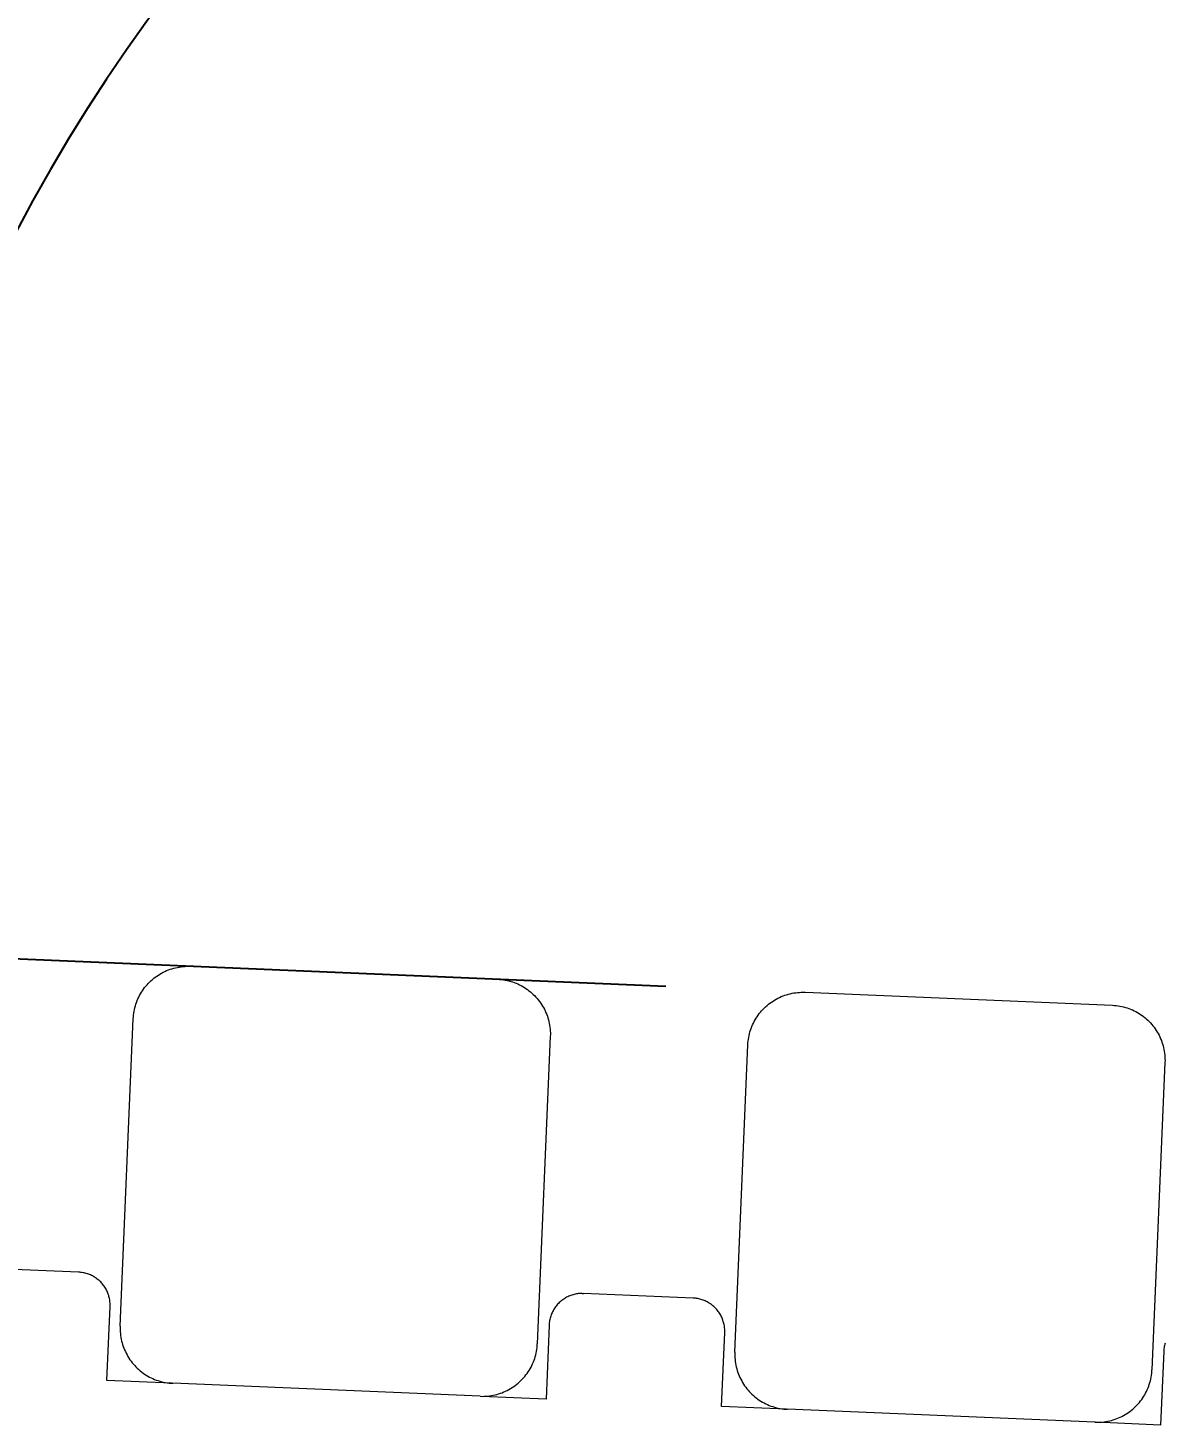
# Model space of a CAD drawing. Header units: inches. Extents: x -6 to 177, y -6 to 113.
# Drawn here: x 96.06 to 100.14, y 83.45 to 88.45 of the extents above; entities that cross this region are included whole.
import ezdxf

# ---------------------------------------------------------------- set-up
doc = ezdxf.new("R2010")
doc.units = ezdxf.units.IN
doc.layers.add('ZANO_R', color=7, linetype='Continuous', lineweight=0)
doc.layers.add('ZANO_W', color=1, linetype='Continuous', lineweight=0)
doc.styles.get("Standard").update_dxf_attribs({"font": 'arial.ttf'})
doc.dimstyles.new('amerykanie', dxfattribs={"dimtxt": 50, "dimasz": 50, "dimexe": 0.5, "dimexo": 0.5, "dimgap": 1, "dimtad": 1, "dimdec": 0, "dimzin": 0, "dimlunit": 5, "dimtxsty": 'Standard', "dimcen": 0.09, "dimclrd": 1, "dimclre": 1, "dimclrt": 1, "dimazin": 0, "dimtfac": 1, "dimtdec": 0, "dimtmove": 0, "dimatfit": 3, "dimfxl": 1, "dimtzin": 0, "dimarcsym": 1})

# ---------------------------------------------------------------- blocks, each defined once
blk = doc.blocks.new('*D361')
at = {"layer": 'ZANO_W', "color": 1, "lineweight": -2}
for p, q in [((101.7695, 87.3502), (102.3408, 91.429)), ((98.3457, 85.0177), (94.8251, 85.1665))]:
    blk.add_line(p, q, dxfattribs=at)
blk.add_arc((101.4245, 84.8876), 6.1052, 91.42054, 168.18462, dxfattribs=at)
at = {"layer": 'ZANO_W', "color": 1}
for points in [[(101.2636, 90.8246), (101.2826, 91.1574), (102.2715, 90.9338)], [(95.2832, 86.1583), (95.614, 86.117), (95.3247, 85.1454)]]:
    blk.add_solid(points, dxfattribs=at)
at = {"layer": 'ZANO_W', "color": 1, "insert": (96.6579, 90.608), "char_height": 1.625, "attachment_point": 5, "rotation": 39.8026}
blk.add_mtext("95%%d33'", dxfattribs=at)

msp = doc.modelspace()

# ---------------------------------------------------------------- linework, layer by layer
at = {"layer": 'ZANO_R'}
for p, q in [((96.50575, 85.04244), (96.51093, 85.04673)), ((96.51093, 85.04673), (96.51625, 85.05084)), ((96.51625, 85.05084), (96.5217, 85.05477)), ((96.5217, 85.05477), (96.52729, 85.05851)), ((96.52729, 85.05851), (96.533, 85.06205)), ((96.533, 85.06205), (96.53883, 85.0654)), ((96.53883, 85.0654), (96.54478, 85.06854)), ((96.54478, 85.06854), (96.55082, 85.07149)), ((96.55082, 85.07149), (96.55696, 85.07422)), ((96.55696, 85.07422), (96.56319, 85.07674)), ((96.56319, 85.07674), (96.56951, 85.07905)), ((96.56951, 85.07905), (96.57589, 85.08114)), ((96.57589, 85.08114), (96.58235, 85.08301)), ((96.58235, 85.08301), (96.58887, 85.08466)), ((96.58887, 85.08466), (96.59544, 85.08609)), ((96.59544, 85.08609), (96.60205, 85.08729)), ((96.60205, 85.08729), (96.6087, 85.08827)), ((96.6087, 85.08827), (96.61538, 85.08901)), ((96.61538, 85.08901), (96.62209, 85.08953)), ((96.62209, 85.08953), (96.6288, 85.08982)), ((96.6288, 85.08982), (96.63552, 85.08988)), ((96.63552, 85.08988), (96.64224, 85.08971)), ((96.64224, 85.08971), (97.74373, 85.04316)), ((96.46311, 84.99089), (96.46655, 84.99667)), ((96.46655, 84.99667), (96.47019, 85.00232)), ((96.47019, 85.00232), (96.47402, 85.00785)), ((96.47402, 85.00785), (96.47803, 85.01324)), ((96.47803, 85.01324), (96.48223, 85.01849)), ((96.48223, 85.01849), (96.4866, 85.0236)), ((96.4866, 85.0236), (96.49114, 85.02855)), ((96.49114, 85.02855), (96.49585, 85.03335)), ((96.49585, 85.03335), (96.50073, 85.03798)), ((96.50073, 85.03798), (96.50575, 85.04244)), ((97.74373, 85.04316), (97.75044, 85.04276)), ((97.75044, 85.04276), (97.75713, 85.04213)), ((97.75713, 85.04213), (97.7638, 85.04128)), ((97.7638, 85.04128), (97.77043, 85.04019)), ((97.77043, 85.04019), (97.77703, 85.03889)), ((97.77703, 85.03889), (97.78357, 85.03735)), ((97.78357, 85.03735), (97.79006, 85.0356)), ((97.79006, 85.0356), (97.79649, 85.03362)), ((97.79649, 85.03362), (97.80284, 85.03143)), ((97.80284, 85.03143), (97.80912, 85.02902)), ((97.80912, 85.02902), (97.81531, 85.02639)), ((97.81531, 85.02639), (97.8214, 85.02356)), ((97.8214, 85.02356), (97.8274, 85.02052)), ((97.8274, 85.02052), (97.83329, 85.01728)), ((97.83329, 85.01728), (97.83906, 85.01384)), ((97.83906, 85.01384), (97.84472, 85.0102)), ((97.84472, 85.0102), (97.85024, 85.00638)), ((97.85024, 85.00638), (97.85563, 85.00236)), ((97.85563, 85.00236), (97.86089, 84.99817)), ((97.86089, 84.99817), (97.86599, 84.9938)), ((98.80502, 84.99418), (98.81167, 84.99516)), ((98.81167, 84.99516), (98.81835, 84.9959)), ((98.81835, 84.9959), (98.82505, 84.99642)), ((98.82505, 84.99642), (98.83177, 84.99671)), ((98.83177, 84.99671), (98.83849, 84.99677)), ((98.83849, 84.99677), (98.84521, 84.9966)), ((98.84521, 84.9966), (99.94669, 84.95005)), ((96.44304, 84.94118), (96.4448, 84.94767)), ((96.4448, 84.94767), (96.44677, 84.95409)), ((96.44677, 84.95409), (96.44897, 84.96045)), ((96.44897, 84.96045), (96.45138, 84.96672)), ((96.45138, 84.96672), (96.454, 84.97291)), ((96.454, 84.97291), (96.45683, 84.97901)), ((96.45683, 84.97901), (96.45987, 84.985)), ((96.45987, 84.985), (96.46311, 84.99089)), ((97.86599, 84.9938), (97.87095, 84.98925)), ((97.87095, 84.98925), (97.87574, 84.98454)), ((97.87574, 84.98454), (97.88038, 84.97967)), ((97.88038, 84.97967), (97.88484, 84.97464)), ((97.88484, 84.97464), (97.88913, 84.96947)), ((97.88913, 84.96947), (97.89324, 84.96415)), ((97.89324, 84.96415), (97.89716, 84.95869)), ((97.89716, 84.95869), (97.9009, 84.9531)), ((97.9009, 84.9531), (97.90444, 84.94739)), ((97.90444, 84.94739), (97.90779, 84.94156)), ((98.70369, 84.94487), (98.70872, 84.94934)), ((98.70872, 84.94934), (98.7139, 84.95362)), ((98.7139, 84.95362), (98.71922, 84.95773)), ((98.71922, 84.95773), (98.72467, 84.96166)), ((98.72467, 84.96166), (98.73026, 84.9654)), ((98.73026, 84.9654), (98.73597, 84.96894)), ((98.73597, 84.96894), (98.7418, 84.97229)), ((98.7418, 84.97229), (98.74774, 84.97543)), ((98.74774, 84.97543), (98.75379, 84.97838)), ((98.75379, 84.97838), (98.75993, 84.98111)), ((98.75993, 84.98111), (98.76616, 84.98363)), ((98.76616, 84.98363), (98.77247, 84.98594)), ((98.77247, 84.98594), (98.77886, 84.98803)), ((98.77886, 84.98803), (98.78532, 84.9899)), ((98.78532, 84.9899), (98.79184, 84.99155)), ((98.79184, 84.99155), (98.7984, 84.99298)), ((98.7984, 84.99298), (98.80502, 84.99418)), ((99.94669, 84.95005), (99.9534, 84.94965)), ((99.9534, 84.94965), (99.9601, 84.94902)), ((99.9601, 84.94902), (99.96677, 84.94817)), ((99.96677, 84.94817), (99.9734, 84.94709)), ((99.9734, 84.94709), (99.97999, 84.94578)), ((99.97999, 84.94578), (99.98654, 84.94424)), ((96.39068, 83.79985), (96.43724, 84.90133)), ((96.43724, 84.90133), (96.43764, 84.90804)), ((96.43764, 84.90804), (96.43826, 84.91474)), ((96.43826, 84.91474), (96.43912, 84.9214)), ((96.43912, 84.9214), (96.4402, 84.92804)), ((96.4402, 84.92804), (96.44151, 84.93463)), ((96.44151, 84.93463), (96.44304, 84.94118)), ((97.90779, 84.94156), (97.91094, 84.93562)), ((97.91094, 84.93562), (97.91388, 84.92958)), ((97.91388, 84.92958), (97.91661, 84.92343)), ((97.91661, 84.92343), (97.91914, 84.9172)), ((97.91914, 84.9172), (97.92144, 84.91089)), ((97.92144, 84.91089), (97.92353, 84.9045)), ((97.92353, 84.9045), (97.92541, 84.89804)), ((97.92541, 84.89804), (97.92706, 84.89153)), ((98.66284, 84.89189), (98.66608, 84.89778)), ((98.66608, 84.89778), (98.66952, 84.90356)), ((98.66952, 84.90356), (98.67316, 84.90921)), ((98.67316, 84.90921), (98.67699, 84.91474)), ((98.67699, 84.91474), (98.681, 84.92013)), ((98.681, 84.92013), (98.68519, 84.92538)), ((98.68519, 84.92538), (98.68957, 84.93049)), ((98.68957, 84.93049), (98.69411, 84.93544)), ((98.69411, 84.93544), (98.69882, 84.94024)), ((98.69882, 84.94024), (98.70369, 84.94487)), ((99.98654, 84.94424), (99.99303, 84.94249)), ((99.99303, 84.94249), (99.99945, 84.94051)), ((99.99945, 84.94051), (100.00581, 84.93832)), ((100.00581, 84.93832), (100.01208, 84.93591)), ((100.01208, 84.93591), (100.01827, 84.93329)), ((100.01827, 84.93329), (100.02437, 84.93045)), ((100.02437, 84.93045), (100.03037, 84.92741)), ((100.03037, 84.92741), (100.03625, 84.92417)), ((100.03625, 84.92417), (100.04203, 84.92073)), ((100.04203, 84.92073), (100.04768, 84.9171)), ((100.04768, 84.9171), (100.05321, 84.91327)), ((100.05321, 84.91327), (100.0586, 84.90925)), ((100.0586, 84.90925), (100.06385, 84.90506)), ((100.06385, 84.90506), (100.06896, 84.90069)), ((100.06896, 84.90069), (100.07391, 84.89614)), ((100.07391, 84.89614), (100.07871, 84.89143)), ((97.92706, 84.89153), (97.92848, 84.88496)), ((97.92848, 84.88496), (97.92968, 84.87834)), ((97.92968, 84.87834), (97.93066, 84.87169)), ((97.93066, 84.87169), (97.93141, 84.86501)), ((97.93141, 84.86501), (97.93193, 84.85831)), ((97.93193, 84.85831), (97.93222, 84.85159)), ((97.93228, 84.84487), (97.93211, 84.83815)), ((97.93222, 84.85159), (97.93228, 84.84487)), ((98.64448, 84.84152), (98.64601, 84.84807)), ((98.64601, 84.84807), (98.64776, 84.85456)), ((98.64776, 84.85456), (98.64974, 84.86098)), ((98.64974, 84.86098), (98.65193, 84.86734)), ((98.65193, 84.86734), (98.65434, 84.87361)), ((98.65434, 84.87361), (98.65697, 84.8798)), ((98.65697, 84.8798), (98.6598, 84.8859)), ((98.6598, 84.8859), (98.66284, 84.89189)), ((100.07871, 84.89143), (100.08334, 84.88656)), ((100.08334, 84.88656), (100.08781, 84.88153)), ((100.08781, 84.88153), (100.0921, 84.87636)), ((100.0921, 84.87636), (100.0962, 84.87104)), ((100.0962, 84.87104), (100.10013, 84.86558)), ((100.10013, 84.86558), (100.10387, 84.85999)), ((100.10387, 84.85999), (100.10741, 84.85428)), ((100.10741, 84.85428), (100.11076, 84.84845)), ((100.11076, 84.84845), (100.11391, 84.84251)), ((97.93211, 84.83815), (97.88555, 83.73667)), ((98.59365, 83.70674), (98.6402, 84.80822)), ((98.6402, 84.80822), (98.6406, 84.81493)), ((98.6406, 84.81493), (98.64123, 84.82163)), ((98.64123, 84.82163), (98.64209, 84.82829)), ((98.64209, 84.82829), (98.64317, 84.83493)), ((98.64317, 84.83493), (98.64448, 84.84152)), ((100.11391, 84.84251), (100.11685, 84.83647)), ((100.11685, 84.83647), (100.11958, 84.83033)), ((100.11958, 84.83033), (100.1221, 84.82409)), ((100.1221, 84.82409), (100.12441, 84.81778)), ((100.12441, 84.81778), (100.1265, 84.81139)), ((100.1265, 84.81139), (100.12837, 84.80493)), ((100.12837, 84.80493), (100.13002, 84.79842)), ((100.13002, 84.79842), (100.13145, 84.79185)), ((100.13507, 84.74504), (100.08852, 83.64356)), ((100.13145, 84.79185), (100.13265, 84.78524)), ((100.13265, 84.78524), (100.13363, 84.77858)), ((100.13363, 84.77858), (100.13437, 84.7719)), ((100.13437, 84.7719), (100.13489, 84.7652)), ((100.13489, 84.7652), (100.13518, 84.75849)), ((100.13524, 84.75176), (100.13507, 84.74504)), ((100.13518, 84.75849), (100.13524, 84.75176)), ((96.2413, 83.99325), (95.84791, 84.00988)), ((96.24533, 83.99301), (96.2413, 83.99325)), ((96.24934, 83.99263), (96.24533, 83.99301)), ((96.25334, 83.99212), (96.24934, 83.99263)), ((96.25732, 83.99147), (96.25334, 83.99212)), ((96.26128, 83.99069), (96.25732, 83.99147)), ((96.26521, 83.98977), (96.26128, 83.99069)), ((96.2691, 83.98871), (96.26521, 83.98977)), ((96.27296, 83.98753), (96.2691, 83.98871)), ((96.27677, 83.98621), (96.27296, 83.98753)), ((96.28053, 83.98476), (96.27677, 83.98621)), ((96.28425, 83.98319), (96.28053, 83.98476)), ((96.2879, 83.98149), (96.28425, 83.98319)), ((96.2915, 83.97967), (96.2879, 83.98149)), ((96.29504, 83.97772), (96.2915, 83.97967)), ((96.2985, 83.97566), (96.29504, 83.97772)), ((96.30189, 83.97348), (96.2985, 83.97566)), ((96.30521, 83.97118), (96.30189, 83.97348)), ((96.30844, 83.96877), (96.30521, 83.97118)), ((96.3116, 83.96625), (96.30844, 83.96877)), ((96.31466, 83.96363), (96.3116, 83.96625)), ((96.31763, 83.9609), (96.31466, 83.96363)), ((96.32051, 83.95808), (96.31763, 83.9609)), ((96.32329, 83.95516), (96.32051, 83.95808)), ((96.32597, 83.95214), (96.32329, 83.95516)), ((96.32854, 83.94903), (96.32597, 83.95214)), ((96.33101, 83.94584), (96.32854, 83.94903)), ((96.33336, 83.94257), (96.33101, 83.94584)), ((96.3356, 83.93922), (96.33336, 83.94257)), ((96.33773, 83.93579), (96.3356, 83.93922)), ((96.33974, 83.93229), (96.33773, 83.93579)), ((96.34163, 83.92873), (96.33974, 83.93229)), ((96.34339, 83.9251), (96.34163, 83.92873)), ((96.34503, 83.92141), (96.34339, 83.9251)), ((96.34654, 83.91768), (96.34503, 83.92141)), ((96.34793, 83.91389), (96.34654, 83.91768)), ((96.34918, 83.91005), (96.34793, 83.91389)), ((96.35031, 83.90618), (96.34918, 83.91005)), ((96.3513, 83.90227), (96.35031, 83.90618)), ((96.35215, 83.89833), (96.3513, 83.90227)), ((96.35287, 83.89436), (96.35215, 83.89833)), ((96.35346, 83.89037), (96.35287, 83.89436)), ((97.97675, 83.89452), (97.97346, 83.89206)), ((97.98012, 83.89686), (97.97675, 83.89452)), ((97.98356, 83.89909), (97.98012, 83.89686)), ((97.98709, 83.90119), (97.98356, 83.89909)), ((97.99068, 83.90317), (97.98709, 83.90119)), ((97.99434, 83.90503), (97.99068, 83.90317)), ((97.99806, 83.90676), (97.99434, 83.90503)), ((98.00184, 83.90835), (97.99806, 83.90676)), ((98.00568, 83.90982), (98.00184, 83.90835)), ((98.00956, 83.91115), (98.00568, 83.90982)), ((98.01348, 83.91234), (98.00956, 83.91115)), ((98.01745, 83.9134), (98.01348, 83.91234)), ((98.02145, 83.91432), (98.01745, 83.9134)), ((98.02548, 83.91509), (98.02145, 83.91432)), ((98.02953, 83.91573), (98.02548, 83.91509)), ((98.0336, 83.91623), (98.02953, 83.91573)), ((98.03769, 83.91659), (98.0336, 83.91623)), ((98.04179, 83.9168), (98.03769, 83.91659)), ((98.04589, 83.91687), (98.04179, 83.9168)), ((98.04589, 83.91687), (98.04839, 83.91685)), ((98.04839, 83.91685), (98.05088, 83.91677)), ((98.44427, 83.90014), (98.05088, 83.91677)), ((98.44829, 83.8999), (98.44427, 83.90014)), ((98.45231, 83.89952), (98.44829, 83.8999)), ((98.45631, 83.89901), (98.45231, 83.89952)), ((98.46029, 83.89836), (98.45631, 83.89901)), ((98.46425, 83.89758), (98.46029, 83.89836)), ((98.46817, 83.89666), (98.46425, 83.89758)), ((98.47207, 83.8956), (98.46817, 83.89666)), ((98.47592, 83.89442), (98.47207, 83.8956)), ((98.47974, 83.8931), (98.47592, 83.89442)), ((96.34311, 83.60481), (96.35433, 83.87024)), ((96.35391, 83.88636), (96.35346, 83.89037)), ((96.35422, 83.88234), (96.35391, 83.88636)), ((96.35439, 83.87831), (96.35422, 83.88234)), ((96.35433, 83.87024), (96.35443, 83.87428)), ((96.35443, 83.87428), (96.35439, 83.87831)), ((97.93662, 83.84362), (97.93513, 83.8398)), ((97.93825, 83.84739), (97.93662, 83.84362)), ((97.94, 83.8511), (97.93825, 83.84739)), ((97.94189, 83.85474), (97.94, 83.8511)), ((97.94389, 83.85832), (97.94189, 83.85474)), ((97.94602, 83.86183), (97.94389, 83.85832)), ((97.94827, 83.86526), (97.94602, 83.86183)), ((97.95064, 83.86861), (97.94827, 83.86526)), ((97.95313, 83.87188), (97.95064, 83.86861)), ((97.95572, 83.87505), (97.95313, 83.87188)), ((97.95843, 83.87814), (97.95572, 83.87505)), ((97.96124, 83.88113), (97.95843, 83.87814)), ((97.96415, 83.88402), (97.96124, 83.88113)), ((97.96716, 83.88681), (97.96415, 83.88402)), ((97.97027, 83.88949), (97.96716, 83.88681)), ((97.97346, 83.89206), (97.97027, 83.88949)), ((98.4835, 83.89166), (98.47974, 83.8931)), ((98.48721, 83.89008), (98.4835, 83.89166)), ((98.49087, 83.88838), (98.48721, 83.89008)), ((98.49447, 83.88656), (98.49087, 83.88838)), ((98.498, 83.88461), (98.49447, 83.88656)), ((98.50147, 83.88255), (98.498, 83.88461)), ((98.50486, 83.88037), (98.50147, 83.88255)), ((98.50818, 83.87807), (98.50486, 83.88037)), ((98.51141, 83.87566), (98.50818, 83.87807)), ((98.51456, 83.87315), (98.51141, 83.87566)), ((98.51763, 83.87052), (98.51456, 83.87315)), ((98.5206, 83.8678), (98.51763, 83.87052)), ((98.52348, 83.86497), (98.5206, 83.8678)), ((98.52626, 83.86205), (98.52348, 83.86497)), ((98.52893, 83.85903), (98.52626, 83.86205)), ((98.53151, 83.85593), (98.52893, 83.85903)), ((98.53397, 83.85273), (98.53151, 83.85593)), ((98.53633, 83.84946), (98.53397, 83.85273)), ((98.53857, 83.84611), (98.53633, 83.84946)), ((98.5407, 83.84268), (98.53857, 83.84611)), ((96.39068, 83.79985), (96.39051, 83.79313)), ((96.39051, 83.79313), (96.39057, 83.78641)), ((97.92788, 83.80374), (97.91666, 83.53831)), ((97.92812, 83.80783), (97.92788, 83.80374)), ((97.92851, 83.81192), (97.92812, 83.80783)), ((97.92904, 83.81599), (97.92851, 83.81192)), ((97.9297, 83.82004), (97.92904, 83.81599)), ((97.93051, 83.82406), (97.9297, 83.82004)), ((97.93146, 83.82805), (97.93051, 83.82406)), ((97.93255, 83.83201), (97.93146, 83.82805)), ((97.93377, 83.83593), (97.93255, 83.83201)), ((97.93513, 83.8398), (97.93377, 83.83593)), ((98.54271, 83.83918), (98.5407, 83.84268)), ((98.54459, 83.83562), (98.54271, 83.83918)), ((98.54636, 83.83199), (98.54459, 83.83562)), ((98.548, 83.82831), (98.54636, 83.83199)), ((98.54951, 83.82457), (98.548, 83.82831)), ((98.5509, 83.82078), (98.54951, 83.82457)), ((98.55215, 83.81695), (98.5509, 83.82078)), ((98.55327, 83.81307), (98.55215, 83.81695)), ((98.55426, 83.80916), (98.55327, 83.81307)), ((98.55512, 83.80522), (98.55426, 83.80916)), ((98.55584, 83.80125), (98.55512, 83.80522)), ((98.55643, 83.79726), (98.55584, 83.80125)), ((98.55688, 83.79325), (98.55643, 83.79726)), ((98.55719, 83.78923), (98.55688, 83.79325)), ((96.39057, 83.78641), (96.39086, 83.77969)), ((96.39086, 83.77969), (96.39138, 83.77299)), ((96.39138, 83.77299), (96.39213, 83.76631)), ((96.39213, 83.76631), (96.3931, 83.75966)), ((96.3931, 83.75966), (96.39431, 83.75304)), ((96.39431, 83.75304), (96.39573, 83.74647)), ((96.39573, 83.74647), (96.39738, 83.73996)), ((98.54608, 83.51171), (98.5573, 83.77714)), ((98.55736, 83.7852), (98.55719, 83.78923)), ((98.5573, 83.77714), (98.5574, 83.78117)), ((98.5574, 83.78117), (98.55736, 83.7852)), ((96.39738, 83.73996), (96.39926, 83.7335)), ((96.39926, 83.7335), (96.40135, 83.72711)), ((96.40135, 83.72711), (96.40365, 83.7208)), ((96.40365, 83.7208), (96.40618, 83.71457)), ((96.40618, 83.71457), (96.40891, 83.70843)), ((96.40891, 83.70843), (96.41185, 83.70238)), ((96.41185, 83.70238), (96.415, 83.69644)), ((96.415, 83.69644), (96.41834, 83.69061)), ((97.87799, 83.69033), (97.87975, 83.69682)), ((97.87975, 83.69682), (97.88128, 83.70337)), ((97.88128, 83.70337), (97.88259, 83.70996)), ((97.88259, 83.70996), (97.88367, 83.7166)), ((97.88367, 83.7166), (97.88453, 83.72326)), ((97.88453, 83.72326), (97.88515, 83.72996)), ((97.88515, 83.72996), (97.88555, 83.73667)), ((98.59365, 83.70674), (98.59348, 83.70002)), ((98.59348, 83.70002), (98.59354, 83.6933)), ((98.59354, 83.6933), (98.59383, 83.68658)), ((100.13084, 83.71063), (100.11962, 83.4452)), ((100.13109, 83.71473), (100.13084, 83.71063)), ((100.13147, 83.71881), (100.13109, 83.71473)), ((100.132, 83.72288), (100.13147, 83.71881)), ((100.13267, 83.72693), (100.132, 83.72288)), ((100.13348, 83.73095), (100.13267, 83.72693)), ((100.13443, 83.73494), (100.13348, 83.73095)), ((100.13552, 83.7389), (100.13443, 83.73494)), ((96.41834, 83.69061), (96.42189, 83.6849)), ((96.42189, 83.6849), (96.42563, 83.67931)), ((96.42563, 83.67931), (96.42955, 83.67385)), ((96.42955, 83.67385), (96.43366, 83.66853)), ((96.43366, 83.66853), (96.43795, 83.66336)), ((96.43795, 83.66336), (96.44241, 83.65833)), ((96.44241, 83.65833), (96.44705, 83.65346)), ((96.44705, 83.65346), (96.45184, 83.64875)), ((96.45184, 83.64875), (96.4568, 83.6442)), ((96.4568, 83.6442), (96.4619, 83.63983)), ((97.85623, 83.64133), (97.85968, 83.64711)), ((97.85968, 83.64711), (97.86292, 83.653)), ((97.86292, 83.653), (97.86596, 83.65899)), ((97.86596, 83.65899), (97.86879, 83.66509)), ((97.86879, 83.66509), (97.87141, 83.67128)), ((97.87141, 83.67128), (97.87382, 83.67755)), ((97.87382, 83.67755), (97.87602, 83.68391)), ((97.87602, 83.68391), (97.87799, 83.69033)), ((98.59383, 83.68658), (98.59435, 83.67988)), ((98.59435, 83.67988), (98.5951, 83.6732)), ((98.5951, 83.6732), (98.59607, 83.66655)), ((98.59607, 83.66655), (98.59727, 83.65993)), ((98.59727, 83.65993), (98.5987, 83.65336)), ((98.5987, 83.65336), (98.60035, 83.64685)), ((98.60035, 83.64685), (98.60222, 83.64039)), ((100.08812, 83.63685), (100.08852, 83.64356)), ((96.5747, 83.59503), (96.34311, 83.60481)), ((96.4619, 83.63983), (96.46715, 83.63564)), ((96.46715, 83.63564), (96.47255, 83.63162)), ((96.47255, 83.63162), (96.47807, 83.6278)), ((96.47807, 83.6278), (96.48373, 83.62416)), ((96.48373, 83.62416), (96.4895, 83.62072)), ((96.4895, 83.62072), (96.49539, 83.61748)), ((96.49539, 83.61748), (96.50139, 83.61444)), ((96.50139, 83.61444), (96.50748, 83.61161)), ((96.50748, 83.61161), (96.51367, 83.60898)), ((96.51367, 83.60898), (96.51995, 83.60657)), ((96.51995, 83.60657), (96.5263, 83.60438)), ((96.5263, 83.60438), (96.53273, 83.6024)), ((96.53273, 83.6024), (96.53922, 83.60065)), ((96.53922, 83.60065), (96.54576, 83.59911)), ((96.54576, 83.59911), (96.55236, 83.59781)), ((96.55236, 83.59781), (96.55899, 83.59672)), ((96.55899, 83.59672), (96.56566, 83.59587)), ((96.56566, 83.59587), (96.57235, 83.59524)), ((96.57235, 83.59524), (96.57906, 83.59484)), ((97.68055, 83.54829), (96.57906, 83.59484)), ((97.81186, 83.59127), (97.81704, 83.59556)), ((97.81704, 83.59556), (97.82206, 83.60002)), ((97.82206, 83.60002), (97.82694, 83.60465)), ((97.82694, 83.60465), (97.83165, 83.60945)), ((97.83165, 83.60945), (97.83619, 83.6144)), ((97.83619, 83.6144), (97.84056, 83.61951)), ((97.84056, 83.61951), (97.84476, 83.62476)), ((97.84476, 83.62476), (97.84877, 83.63015)), ((97.84877, 83.63015), (97.8526, 83.63568)), ((97.8526, 83.63568), (97.85623, 83.64133)), ((98.60222, 83.64039), (98.60431, 83.634)), ((98.60431, 83.634), (98.60662, 83.62769)), ((98.60662, 83.62769), (98.60914, 83.62146)), ((98.60914, 83.62146), (98.61188, 83.61532)), ((98.61188, 83.61532), (98.61482, 83.60927)), ((98.61482, 83.60927), (98.61796, 83.60333)), ((98.61796, 83.60333), (98.62131, 83.5975)), ((98.62131, 83.5975), (98.62486, 83.59179)), ((100.07898, 83.5908), (100.08096, 83.59723)), ((100.08096, 83.59723), (100.08271, 83.60371)), ((100.08271, 83.60371), (100.08425, 83.61026)), ((100.08425, 83.61026), (100.08556, 83.61685)), ((100.08556, 83.61685), (100.08664, 83.62349)), ((100.08664, 83.62349), (100.08749, 83.63016)), ((100.08749, 83.63016), (100.08812, 83.63685)), ((97.68055, 83.54829), (97.68727, 83.54812)), ((97.91666, 83.53831), (97.68491, 83.5481)), ((97.68727, 83.54812), (97.69399, 83.54818)), ((97.69399, 83.54818), (97.7007, 83.54847)), ((97.7007, 83.54847), (97.70741, 83.54899)), ((97.70741, 83.54899), (97.71409, 83.54974)), ((97.71409, 83.54974), (97.72074, 83.55071)), ((97.72074, 83.55071), (97.72735, 83.55191)), ((97.72735, 83.55191), (97.73392, 83.55334)), ((97.73392, 83.55334), (97.74044, 83.55499)), ((97.74044, 83.55499), (97.74689, 83.55686)), ((97.74689, 83.55686), (97.75328, 83.55895)), ((97.75328, 83.55895), (97.7596, 83.56126)), ((97.7596, 83.56126), (97.76583, 83.56378)), ((97.76583, 83.56378), (97.77197, 83.56652)), ((97.77197, 83.56652), (97.77801, 83.56946)), ((97.77801, 83.56946), (97.78396, 83.5726)), ((97.78396, 83.5726), (97.78978, 83.57595)), ((97.78978, 83.57595), (97.7955, 83.57949)), ((97.7955, 83.57949), (97.80108, 83.58323)), ((97.80108, 83.58323), (97.80654, 83.58716)), ((97.80654, 83.58716), (97.81186, 83.59127)), ((98.62486, 83.59179), (98.62859, 83.5862)), ((98.62859, 83.5862), (98.63252, 83.58074)), ((98.63252, 83.58074), (98.63663, 83.57542)), ((98.63663, 83.57542), (98.64092, 83.57025)), ((98.64092, 83.57025), (98.64538, 83.56522)), ((98.64538, 83.56522), (98.65001, 83.56035)), ((98.65001, 83.56035), (98.65481, 83.55564)), ((98.65481, 83.55564), (98.65976, 83.5511)), ((98.65976, 83.5511), (98.66487, 83.54672)), ((98.66487, 83.54672), (98.67012, 83.54253)), ((100.05557, 83.54257), (100.0592, 83.54822)), ((100.0592, 83.54822), (100.06264, 83.554)), ((100.06264, 83.554), (100.06589, 83.55989)), ((100.06589, 83.55989), (100.06892, 83.56588)), ((100.06892, 83.56588), (100.07176, 83.57198)), ((100.07176, 83.57198), (100.07438, 83.57817)), ((100.07438, 83.57817), (100.07679, 83.58445)), ((100.07679, 83.58445), (100.07898, 83.5908)), ((98.77766, 83.50192), (98.54608, 83.51171)), ((98.67012, 83.54253), (98.67551, 83.53851)), ((98.67551, 83.53851), (98.68104, 83.53469)), ((98.68104, 83.53469), (98.6867, 83.53105)), ((98.6867, 83.53105), (98.69247, 83.52761)), ((98.69247, 83.52761), (98.69836, 83.52437)), ((98.69836, 83.52437), (98.70436, 83.52133)), ((98.70436, 83.52133), (98.71045, 83.5185)), ((98.71045, 83.5185), (98.71664, 83.51587)), ((98.71664, 83.51587), (98.72292, 83.51346)), ((98.72292, 83.51346), (98.72927, 83.51127)), ((98.72927, 83.51127), (98.7357, 83.50929)), ((98.7357, 83.50929), (98.74219, 83.50754)), ((98.74219, 83.50754), (98.74873, 83.50601)), ((98.74873, 83.50601), (98.75532, 83.5047)), ((98.75532, 83.5047), (98.76196, 83.50361)), ((98.76196, 83.50361), (98.76863, 83.50276)), ((98.76863, 83.50276), (98.77532, 83.50213)), ((98.77532, 83.50213), (98.78203, 83.50173)), ((99.88351, 83.45518), (98.78203, 83.50173)), ((100.00405, 83.49012), (100.00951, 83.49405)), ((100.00951, 83.49405), (100.01483, 83.49816)), ((100.01483, 83.49816), (100.02, 83.50245)), ((100.02, 83.50245), (100.02503, 83.50691)), ((100.02503, 83.50691), (100.0299, 83.51154)), ((100.0299, 83.51154), (100.03461, 83.51634)), ((100.03461, 83.51634), (100.03916, 83.52129)), ((100.03916, 83.52129), (100.04353, 83.5264)), ((100.04353, 83.5264), (100.04773, 83.53165)), ((100.04773, 83.53165), (100.05174, 83.53704)), ((100.05174, 83.53704), (100.05557, 83.54257)), ((99.88351, 83.45518), (99.89023, 83.45501)), ((100.11962, 83.4452), (99.88788, 83.45499)), ((99.89023, 83.45501), (99.89696, 83.45507)), ((99.89696, 83.45507), (99.90367, 83.45536)), ((99.90367, 83.45536), (99.91037, 83.45588)), ((99.91037, 83.45588), (99.91705, 83.45663)), ((99.91705, 83.45663), (99.92371, 83.4576)), ((99.92371, 83.4576), (99.93032, 83.4588)), ((99.93032, 83.4588), (99.93689, 83.46023)), ((99.93689, 83.46023), (99.94341, 83.46188)), ((99.94341, 83.46188), (99.94986, 83.46375)), ((99.94986, 83.46375), (99.95625, 83.46584)), ((99.95625, 83.46584), (99.96256, 83.46815)), ((99.96256, 83.46815), (99.9688, 83.47067)), ((99.9688, 83.47067), (99.97494, 83.47341)), ((99.97494, 83.47341), (99.98098, 83.47635)), ((99.98098, 83.47635), (99.98692, 83.47949)), ((99.98692, 83.47949), (99.99275, 83.48284)), ((99.99275, 83.48284), (99.99846, 83.48639)), ((99.99846, 83.48639), (100.00405, 83.49012))]:
    msp.add_line(p, q, dxfattribs=at)

# ---------------------------------------------------------------- dimensions: what is measured, and where the dimension line sits
at = {"layer": 'ZANO_W'}
dim = msp.add_angular_dim_2l(base=(98.95324, 90.47033), line1=((101.54714, 85.76323), (101.70009, 86.85503)), line2=((98.84521, 84.9966), (99.94669, 84.95005)), dimstyle='amerykanie', override={"dimtxt": 1.625, "dimasz": 1, "dimgap": 0.5, "dimdec": 4, "dimaunit": 1, "dimadec": 1, "dimtdec": 4, "dimtmove": 1, "dimfrac": 2}, dxfattribs=at)
dim.commit()
dim.dimension.update_dxf_attribs({"geometry": '*D361', "text_midpoint": (96.65795, 90.60802)})

doc.saveas('drawing.dxf')
